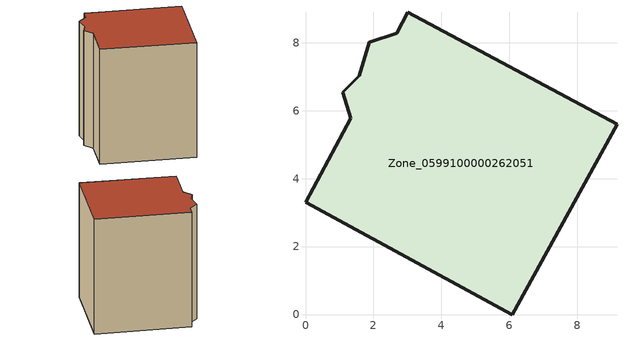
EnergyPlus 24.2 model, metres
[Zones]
Zone_0599100000262051
 floor ground (C_G): 3.01,8.89 9.17,5.6 6.08,0 0,3.31 1.33,5.77 1.1,6.54 1.58,7.03 1.88,8.02 2.68,8.28 z0
 wall outside (C_F): 0,3.31 6.08,0 9.17,5.6 3.01,8.89 2.68,8.28 1.88,8.02 1.58,7.03 1.1,6.54 1.33,5.77 0,3.31 z0:8.86
 roof outside (C_R): 1.88,8.02 1.58,7.03 1.1,6.54 1.33,5.77 0,3.31 6.08,0 9.17,5.6 3.01,8.89 2.68,8.28 z8.86
[BUILDING]
Pand.0599100000262051: North Axis=0; Terrain=City; Loads Convergence Tolerance Value=0.04; Temperature Convergence Tolerance Value=0.4; Solar Distribution=FullExterior; Maximum Number of Warmup Days=25; Minimum Number of Warmup Days=1
[Site:Location]
Rotterdam.The.Hague.AP_ZH_NLD Design_Conditions: Latitude=51.96; Longitude=4.45; Time Zone=1; Elevation=-4.5
[SITE:GROUNDTEMPERATURE:BUILDINGSURFACE]
18, 18, 18, 18, 18, 18, 18, 18, 18, 18, 18, 18
[MATERIAL] Thermal Absorptance=0.9; Solar Absorptance=0.7; Visible Absorptance=0.7
Name | Roughness | Thickness | Conductivity | Density | Specific Heat
G.TI.1946 | MediumSmooth | 0.15 | 1 | 540 | 1210
F.TI.1946 | Rough | 0.3 | 0.857143 | 1920 | 840
R.TI.1946 | MediumRough | 0.2 | 0.1 | 1500 | 1000
[CONSTRUCTION]
C_G: G.TI.1946
C_F: F.TI.1946
C_R: R.TI.1946
[ZONE]
Zone_0599100000262051: Type=1; Multiplier=1; Ceiling Height=Autocalculate; Volume=Autocalculate; Floor Area=autocalculate; Part of Total Floor Area=Yes
[ZONEINFILTRATION:DESIGNFLOWRATE]
Infil_Zone_0599100000262051: Zone or ZoneList or Space or SpaceList=Zone_0599100000262051; Schedule=AlwaysOn; Design Flow Rate Calculation Method=Flow/Area; Flow Rate per Floor Area=0.003; Constant Term Coefficient=1; Temperature Term Coefficient=0; Velocity Term Coefficient=0; Velocity Squared Term Coefficient=0
[HVACTEMPLATE:ZONE:IDEALLOADSAIRSYSTEM]
Zone_0599100000262051: Maximum Heating Supply Air Temperature=50; Minimum Cooling Supply Air Temperature=13; Maximum Heating Supply Air Humidity Ratio=0.0156; Minimum Cooling Supply Air Humidity Ratio=0.0077; Heating Limit=NoLimit; Cooling Limit=NoLimit; Dehumidification Control Type=ConstantSensibleHeatRatio; Cooling Sensible Heat Ratio=0.7; Dehumidification Setpoint=60; Humidification Control Type=None; Humidification Setpoint=30; Outdoor Air Method=None; Outdoor Air Flow Rate per Person=0.00944; Outdoor Air Flow Rate per Zone Floor Area=0; Outdoor Air Flow Rate per Zone=0; Demand Controlled Ventilation Type=None; Outdoor Air Economizer Type=NoEconomizer; Heat Recovery Type=None; Sensible Heat Recovery Effectiveness=0.7; Latent Heat Recovery Effectiveness=0.65
[ZONECONTROL:THERMOSTAT]
ThermostatControl_Zone_0599100000262051: Zone or ZoneList=Zone_0599100000262051; Control Type Schedule=DualSetpointControlType; Control 1=Thermostat_Zone_0599100000262051; Temperature Difference Between Cutout And Setpoint=0
[THERMOSTATSETPOINT:DUALSETPOINT]
Thermostat_Zone_0599100000262051: Heating Setpoint Temperature Schedule=HeatingSetpoint_Zone_0599100000262051; Cooling Setpoint Temperature Schedule=CoolingSetpoint_Zone_0599100000262051
[SCHEDULE:COMPACT]
HeatingSetpoint_Zone_0599100000262051: Through: 12/31, For: AllDays, Until: 24:00, 21
CoolingSetpoint_Zone_0599100000262051: Through: 12/31, For: AllDays, Until: 24:00, 24
DualSetpointControlType: Through: 12/31, For: AllDays, Until: 24:00, 4
AlwaysOn: Through: 12/31, For: AllDays, Until: 24:00, 1
